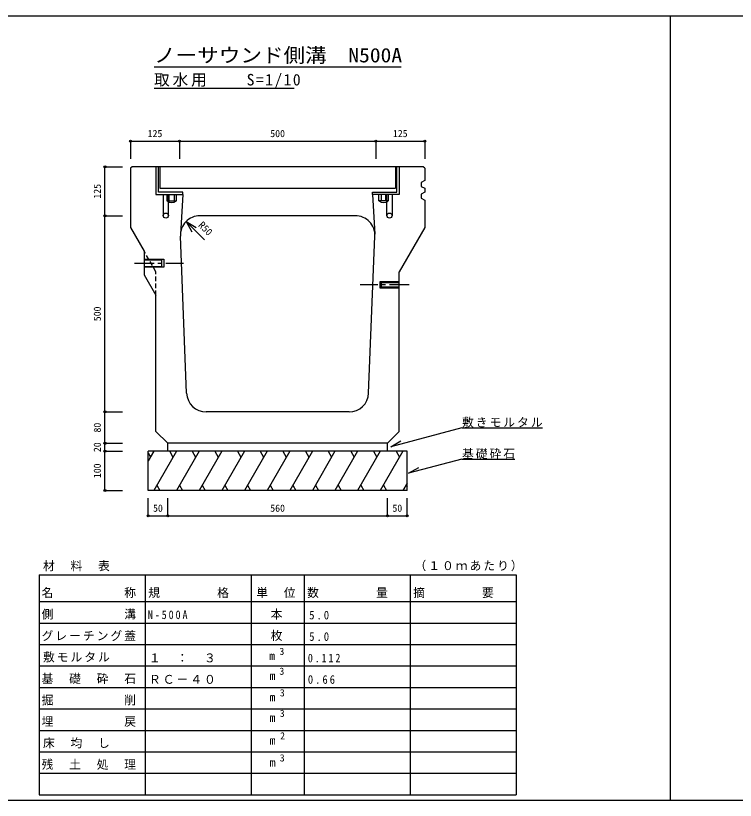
# Model space of a CAD drawing. Units: millimetres at full size, sheet at 1:10. Extents: x -3420 to 2580, y 915 to 2915.
# Drawn here: x -1088 to 746, y 915 to 2915 of the extents above; entities that cross this region are included whole.
import ezdxf
from ezdxf.enums import TextEntityAlignment as Align

# ---------------------------------------------------------------- set-up
doc = ezdxf.new("R2010")
doc.units = ezdxf.units.MM
doc.header["$LTSCALE"] = 10
doc.header["$PDMODE"] = 32
doc.header["$PDSIZE"] = 5
doc.linetypes.add('CHAIN1', pattern=[8, 5, -1, 1, -1])
doc.linetypes.add('DASHED1', pattern=[1.8, 1.2, -0.6])
doc.layers.add('0-0_通り芯', color=7, linetype='Continuous')
doc.styles.add('ＭＳ ゴシック', font='')
doc.styles.get('ＭＳ ゴシック').set_extended_font_data('MS Gothic')

msp = doc.modelspace()

# ---------------------------------------------------------------- linework, layer by layer
at = {"layer": '0-0_通り芯', "color": 2}
for p, q in [((579.84, 2915.05), (579.84, 915.05)), ((-696.16, 2443.05), (-696.16, 2459.05)), ((-684.16, 2459.05), (-684.16, 2443.05)), ((-156.16, 2459.05), (-156.16, 2443.05)), ((-144.16, 2443.05), (-144.16, 2459.05)), ((-1420.16, 915.05), (579.84, 915.05)), ((579.84, 915.05), (2579.84, 915.05))]:
    msp.add_line(p, q, dxfattribs=at)
at = {"layer": '0-0_通り芯'}
for p, q in [((-735.16, 2785.05), (-105.16, 2785.05)), ((-735.16, 2730.05), (-377.66, 2730.05)), ((-720.16, 2530.05), (-720.16, 2475.05)), ((-120.16, 2530.05), (-120.16, 2475.05)), ((-720.16, 2475.05), (-120.16, 2475.05)), ((49.61, 1864.83), (254.61, 1864.83)), ((-700.16, 1805.05), (-700.16, 1825.05)), ((-140.16, 1805.05), (-140.16, 1825.05)), ((-750.16, 1705.05), (-750.16, 1805.05)), ((-90.16, 1805.05), (-750.16, 1805.05)), ((-735.89, 1805.05), (-750.16, 1780.34)), ((-678.16, 1805.05), (-735.89, 1705.05)), ((-695.16, 1804.53), (-686.81, 1790.07)), ((-620.42, 1805.05), (-678.16, 1705.05)), ((-637.73, 1805.05), (-629.07, 1790.07)), ((-562.69, 1805.05), (-620.42, 1705.05)), ((-579.99, 1805.05), (-571.34, 1790.07)), ((-504.95, 1805.05), (-562.69, 1705.05)), ((-522.26, 1805.05), (-513.6, 1790.07)), ((-447.22, 1805.05), (-504.95, 1705.05)), ((-464.52, 1805.05), (-455.87, 1790.07)), ((-389.48, 1805.05), (-447.22, 1705.05)), ((-406.79, 1805.05), (-398.13, 1790.07)), ((-331.75, 1805.05), (-389.48, 1705.05)), ((-349.05, 1805.05), (-340.4, 1790.07)), ((-274.01, 1805.05), (-331.75, 1705.05)), ((-291.32, 1805.05), (-282.66, 1790.07)), ((-216.28, 1805.05), (-274.01, 1705.05)), ((-233.58, 1805.05), (-224.93, 1790.07)), ((-158.54, 1805.05), (-216.28, 1705.05)), ((-175.85, 1805.05), (-167.19, 1790.07)), ((-100.81, 1805.05), (-158.54, 1705.05)), ((-118.11, 1805.05), (-109.46, 1790.07)), ((-90.16, 1705.05), (-90.16, 1805.05)), ((-750.16, 1799.79), (-744.54, 1790.07)), ((49.61, 1785.02), (-86.27, 1748.61)), ((49.61, 1785.02), (184.61, 1785.02)), ((-86.27, 1748.61), (-60.29, 1763.61)), ((-90.16, 1723.49), (-100.81, 1705.05)), ((-90.16, 1705.05), (-750.16, 1705.05)), ((-727.97, 1718.77), (-720.05, 1705.05)), ((-670.24, 1718.77), (-662.32, 1705.05)), ((-612.5, 1718.77), (-604.58, 1705.05)), ((-554.77, 1718.77), (-546.85, 1705.05)), ((-497.03, 1718.77), (-489.11, 1705.05)), ((-439.3, 1718.77), (-431.38, 1705.05)), ((-381.56, 1718.77), (-373.64, 1705.05)), ((-323.83, 1718.77), (-315.91, 1705.05)), ((-266.09, 1718.77), (-258.17, 1705.05)), ((-208.36, 1718.77), (-200.44, 1705.05)), ((-150.62, 1718.77), (-142.7, 1705.05)), ((-92.89, 1718.77), (-90.16, 1714.05)), ((-1027.66, 1490.05), (187.34, 1490.05)), ((-1027.66, 1490.05), (-1027.66, 1366.93)), ((-757.66, 1490.05), (-757.66, 1366.93)), ((-487.66, 1490.05), (-487.66, 1366.93)), ((-352.66, 1490.05), (-352.66, 1366.93)), ((-82.66, 1490.05), (-82.66, 1366.93)), ((187.34, 1490.05), (187.34, 1366.93)), ((-1027.66, 1421.65), (187.34, 1421.65)), ((-1027.66, 1366.93), (187.34, 1366.93)), ((-1027.66, 1366.93), (-1027.66, 929.17)), ((-757.66, 1366.93), (-757.66, 929.17)), ((-487.66, 1366.93), (-487.66, 929.17)), ((-352.66, 1366.93), (-352.66, 929.17)), ((-82.66, 1366.93), (-82.66, 929.17)), ((187.34, 1366.93), (187.34, 929.17)), ((-1027.66, 1312.21), (187.34, 1312.21)), ((-1027.66, 1257.49), (187.34, 1257.49)), ((-1027.66, 1202.77), (187.34, 1202.77)), ((-1027.66, 1148.05), (187.34, 1148.05)), ((-1027.66, 1093.33), (187.34, 1093.33)), ((-1027.66, 1038.61), (187.34, 1038.61)), ((-1027.66, 983.89), (187.34, 983.89)), ((-1027.66, 929.17), (187.34, 929.17)), ((-942.16, 929.17), (-33.16, 929.17))]:
    msp.add_line(p, q, dxfattribs=at)
at = {"layer": '0-0_通り芯', "color": 4}
for p, q in [((-795.16, 2595.05), (-670.16, 2595.05)), ((-795.16, 2595.05), (-795.16, 2550.05)), ((-670.16, 2595.05), (-670.16, 2550.05)), ((-670.16, 2595.05), (-170.16, 2595.05)), ((-170.16, 2595.05), (-170.16, 2550.05)), ((-170.16, 2595.05), (-45.16, 2595.05)), ((-45.16, 2595.05), (-45.16, 2550.05)), ((-860.16, 2405.05), (-860.16, 2530.05)), ((-860.16, 2530.05), (-815.16, 2530.05)), ((-724.16, 2465.05), (-724.16, 2530.05)), ((-116.16, 2465.05), (-116.16, 2530.05)), ((-662.16, 2465.05), (-724.16, 2465.05)), ((-662.16, 2459.05), (-662.16, 2465.05)), ((-178.16, 2465.05), (-116.16, 2465.05)), ((-178.16, 2459.05), (-178.16, 2465.05)), ((-711.66, 2459.05), (-711.66, 2405.55)), ((-698.66, 2405.55), (-698.66, 2459.05)), ((-141.66, 2405.55), (-141.66, 2459.05)), ((-128.66, 2459.05), (-128.66, 2405.55)), ((-860.16, 1905.05), (-860.16, 2405.05)), ((-860.16, 2405.05), (-815.16, 2405.05)), ((-653.48, 2390.41), (-627.5, 2375.41)), ((-653.48, 2390.41), (-638.48, 2364.43)), ((-606.47, 2343.4), (-653.48, 2390.41)), ((-860.16, 1825.05), (-860.16, 1905.05)), ((-860.16, 1905.05), (-815.16, 1905.05)), ((-860.16, 1805.05), (-860.16, 1825.05)), ((-860.16, 1825.05), (-815.16, 1825.05)), ((-860.16, 1705.05), (-860.16, 1805.05)), ((-860.16, 1805.05), (-815.16, 1805.05)), ((-860.16, 1705.05), (-815.16, 1705.05)), ((-750.16, 1640.05), (-750.16, 1685.05)), ((-700.16, 1640.05), (-700.16, 1685.05)), ((-140.16, 1640.05), (-140.16, 1685.05)), ((-90.16, 1640.05), (-90.16, 1685.05)), ((-750.16, 1640.05), (-700.16, 1640.05)), ((-700.16, 1640.05), (-140.16, 1640.05)), ((-140.16, 1640.05), (-90.16, 1640.05))]:
    msp.add_line(p, q, dxfattribs=at)
at = {"layer": '0-0_通り芯', "color": 3}
for p, q in [((-791.16, 2530.05), (-795.16, 2526.05)), ((-795.16, 2526.05), (-795.16, 2375.05)), ((-49.16, 2530.05), (-791.16, 2530.05)), ((-45.16, 2526.05), (-49.16, 2530.05)), ((-45.16, 2475.05), (-45.16, 2465.05)), ((-662.16, 2459.05), (-668.04, 2357.95)), ((-178.16, 2459.05), (-172.28, 2357.95)), ((-45.16, 2445.05), (-45.16, 2375.05)), ((-222.2, 2405.05), (-618.12, 2405.05)), ((-795.16, 2375.05), (-760.16, 2314.43)), ((-45.16, 2375.05), (-110.16, 2262.47)), ((-652.08, 1953.05), (-668.08, 2353.05)), ((-188.24, 1953.05), (-172.24, 2353.05)), ((-110.16, 1855.05), (-110.16, 2262.47)), ((-730.16, 1855.05), (-730.16, 2202.47)), ((-238.2, 1905.05), (-602.12, 1905.05)), ((-730.16, 1855.05), (-700.16, 1825.05)), ((-140.16, 1825.05), (-110.16, 1855.05)), ((-140.16, 1825.05), (-700.16, 1825.05))]:
    msp.add_line(p, q, dxfattribs=at)
at = {"layer": '0-0_通り芯', "color": 3, "linetype": 'DASHED1'}
for p, q in [((-730.16, 2262.47), (-760.16, 2314.43)), ((-730.16, 2202.47), (-730.16, 2262.47))]:
    msp.add_line(p, q, dxfattribs=at)
at = {"layer": '0-0_通り芯', "linetype": 'CHAIN1'}
for p, q in [((-785.16, 2284.07), (-660.16, 2284.07)), ((-85.16, 2229.07), (-210.16, 2229.07))]:
    msp.add_line(p, q, dxfattribs=at)
at = {"layer": '0-0_通り芯', "color": 2}
for points in [[(-3420.16, 2915.05), (2579.84, 2915.05), (2579.84, 915.05)], [(-702.16, 2459.05), (-702.16, 2443.05), (-678.16, 2443.05), (-678.16, 2459.05)], [(-138.16, 2459.05), (-138.16, 2443.05), (-162.16, 2443.05), (-162.16, 2459.05)]]:
    msp.add_lwpolyline(points, dxfattribs=at)
at = {"layer": '0-0_通り芯', "color": 4}
for points in [[(-730.16, 2530.05), (-730.16, 2459.05), (-662.16, 2459.05)], [(-110.16, 2530.05), (-110.16, 2459.05), (-178.16, 2459.05)]]:
    msp.add_lwpolyline(points, dxfattribs=at)
at = {"layer": '0-0_通り芯', "color": 3}
for points in [[(-45.16, 2526.05), (-45.16, 2495.05), (-54.16, 2490.05), (-54.16, 2480.05), (-45.16, 2475.05)], [(-45.16, 2465.05), (-54.16, 2460.05), (-54.16, 2450.05), (-45.16, 2445.05)], [(-760.16, 2314.43), (-760.16, 2254.43), (-730.16, 2202.47)]]:
    msp.add_lwpolyline(points, dxfattribs=at)
at = {"layer": '0-0_通り芯'}
for points in [[(-760.16, 2294.07), (-710.16, 2294.07), (-710.16, 2274.07), (-760.16, 2274.07)], [(-760.16, 2276.07), (-715.16, 2276.07), (-715.16, 2292.07), (-760.16, 2292.07)], [(-110.16, 2237.07), (-160.16, 2237.07), (-160.16, 2221.07), (-110.16, 2221.07)], [(-110.16, 2223.07), (-155.16, 2223.07), (-155.16, 2235.07), (-110.16, 2235.07)], [(49.61, 1864.83), (-131.89, 1816.19), (-105.91, 1831.19)]]:
    msp.add_lwpolyline(points, dxfattribs=at)
at = {"layer": '0-0_通り芯', "color": 4}
for centre in [(-705.16, 2405.55), (-135.16, 2405.55)]:
    msp.add_circle(centre, 6.5, dxfattribs=at)
at = {"layer": '0-0_通り芯', "color": 2}
for centre in [(-690.16, 2459.05), (-150.16, 2459.05)]:
    msp.add_arc(centre, 20, 233.1301, 306.8699, dxfattribs=at)
at = {"layer": '0-0_通り芯', "color": 3}
for centre, start, end in [((-618.12, 2355.05), 90, 182.29061), ((-222.2, 2355.05), 357.70939, 90), ((-602.12, 1955.05), 182.29061, 270), ((-238.2, 1955.05), 270, 357.70939)]:
    msp.add_arc(centre, 50, start, end, dxfattribs=at)
at = {"layer": '0-0_通り芯', "color": 4}
for p in [(-795.16, 2595.05), (-670.16, 2595.05), (-170.16, 2595.05), (-45.16, 2595.05), (-860.16, 2530.05), (-860.16, 2405.05), (-860.16, 1905.05), (-860.16, 1825.05), (-860.16, 1805.05), (-860.16, 1705.05), (-750.16, 1640.05), (-700.16, 1640.05), (-140.16, 1640.05), (-90.16, 1640.05)]:
    msp.add_point(p, dxfattribs=at)

# ---------------------------------------------------------------- texts
at = {"layer": '0-0_通り芯', "color": 3, "style": 'ＭＳ ゴシック', "width": 1.1}
msp.add_text('ノーサウンド側溝\u3000N500A', height=36.66, dxfattribs=at).set_placement((-735.16, 2785.05), align=Align.BOTTOM_LEFT)
at = {"layer": '0-0_通り芯', "color": 4, "style": 'ＭＳ ゴシック'}
for s, p in [('125', (-751.41, 2600.05)), ('500', (-438.91, 2600.05)), ('125', (-126.41, 2600.05)), ('50', (-737.66, 1645.05)), ('560', (-438.91, 1645.05)), ('50', (-127.66, 1645.05)), ('3', (-415.64, 1280.11)), ('3', (-415.64, 1229.5)), ('3', (-414.47, 1174.43)), ('3', (-414.74, 1122.18)), ('2', (-413.84, 1064.65)), ('3', (-414.74, 1008.56))]:
    msp.add_text(s, height=18.33, dxfattribs=at).set_placement(p, align=Align.BOTTOM_LEFT)
for s, rotation, p in [('125', 90, (-865.16, 2448.8)), ('R50', 315, (-627.5, 2375.41)), ('500', 90, (-865.16, 2136.3)), ('80', 90, (-865.16, 1852.55)), ('20', 90, (-865.16, 1802.55)), ('100', 90, (-865.16, 1736.3))]:
    msp.add_text(s, height=18.33, rotation=rotation, dxfattribs=at).set_placement(p, align=Align.BOTTOM_LEFT)
at = {"layer": '0-0_通り芯', "style": 'ＭＳ ゴシック'}
for p in [(-441.74, 1265.75), (-440.84, 1215.13), (-440.84, 1160.41), (-440.84, 1108.43), (-440.75, 1050.29), (-440.57, 994.2)]:
    msp.add_text('m', height=21.99, dxfattribs=at).set_placement(p, align=Align.BOTTOM_LEFT)
at = {"layer": '0-0_通り芯', "attachment_point": 7, "style": 'ＭＳ ゴシック'}
for s, insert, char_height in [('\\T1.18;取水用\u3000\u3000S=1/10', (-735.16, 2730.05), 29.33), ('\\T1.17;敷きモルタル', (49.61, 1864.83), 21.99), ('\\T1.17;基礎砕石', (49.61, 1785.02), 21.99), ('\\T1.17;材\u3000料\u3000表', (-1018.16, 1498.99), 21.99), ('\\T1.17;（１０ｍあたり）', (-71.41, 1498.99), 21.99), ('\\T1.17;名\u3000\u3000\u3000\u3000\u3000称', (-1021.66, 1430.59), 21.99), ('\\T1.17;規\u3000\u3000\u3000\u3000格', (-749.91, 1430.59), 21.99), ('\\T1.17;単\u3000位', (-474.66, 1430.59), 21.99), ('\\T1.17;数\u3000\u3000\u3000\u3000量', (-344.91, 1430.59), 21.99), ('\\T1.17;摘\u3000\u3000\u3000\u3000要', (-74.91, 1430.59), 21.99), ('\\T1.17;側\u3000\u3000\u3000\u3000\u3000溝', (-1021.66, 1375.87), 21.99), ('\\T1.17;\u3000本', (-472.91, 1375.87), 21.99), ('\\T1.39;\\W0.85;N-500A', (-750.91, 1376.66), 21.99), ('\\T1.38;\\W0.9;5.0', (-339.66, 1375.87), 21.99), ('\\T1.17;グレーチング蓋', (-1021.66, 1321.15), 21.99), ('\\T1.17;\u3000枚', (-472.91, 1321.15), 21.99), ('\\T1.38;\\W0.9;5.0', (-339.66, 1321.15), 21.99), ('\\T1.17;敷モルタル', (-1018.16, 1266.43), 21.99), ('\\T1.17;１\u3000：\u3000３', (-748.16, 1266.43), 21.99), ('\\T1.38;\\W0.85;0.112', (-343.16, 1266.43), 21.99), ('\\T1.17;基\u3000礎\u3000砕\u3000石', (-1021.66, 1211.71), 21.99), ('\\T1.17;ＲＣ－４０', (-748.16, 1211.71), 21.99), ('\\T1.38;\\W0.9;0.66', (-343.16, 1211.71), 21.99), ('\\T1.17;掘\u3000\u3000\u3000\u3000\u3000削', (-1021.66, 1156.99), 21.99), ('\\T1.17;埋\u3000\u3000\u3000\u3000\u3000戻', (-1021.66, 1102.27), 21.99), ('\\T1.17;床\u3000均\u3000し', (-1018.16, 1047.55), 21.99), ('\\T1.17;残\u3000土\u3000処\u3000理', (-1021.66, 992.83), 21.99)]:
    msp.add_mtext(s, dxfattribs=dict(at, insert=insert, char_height=char_height))

doc.saveas('drawing.dxf')
